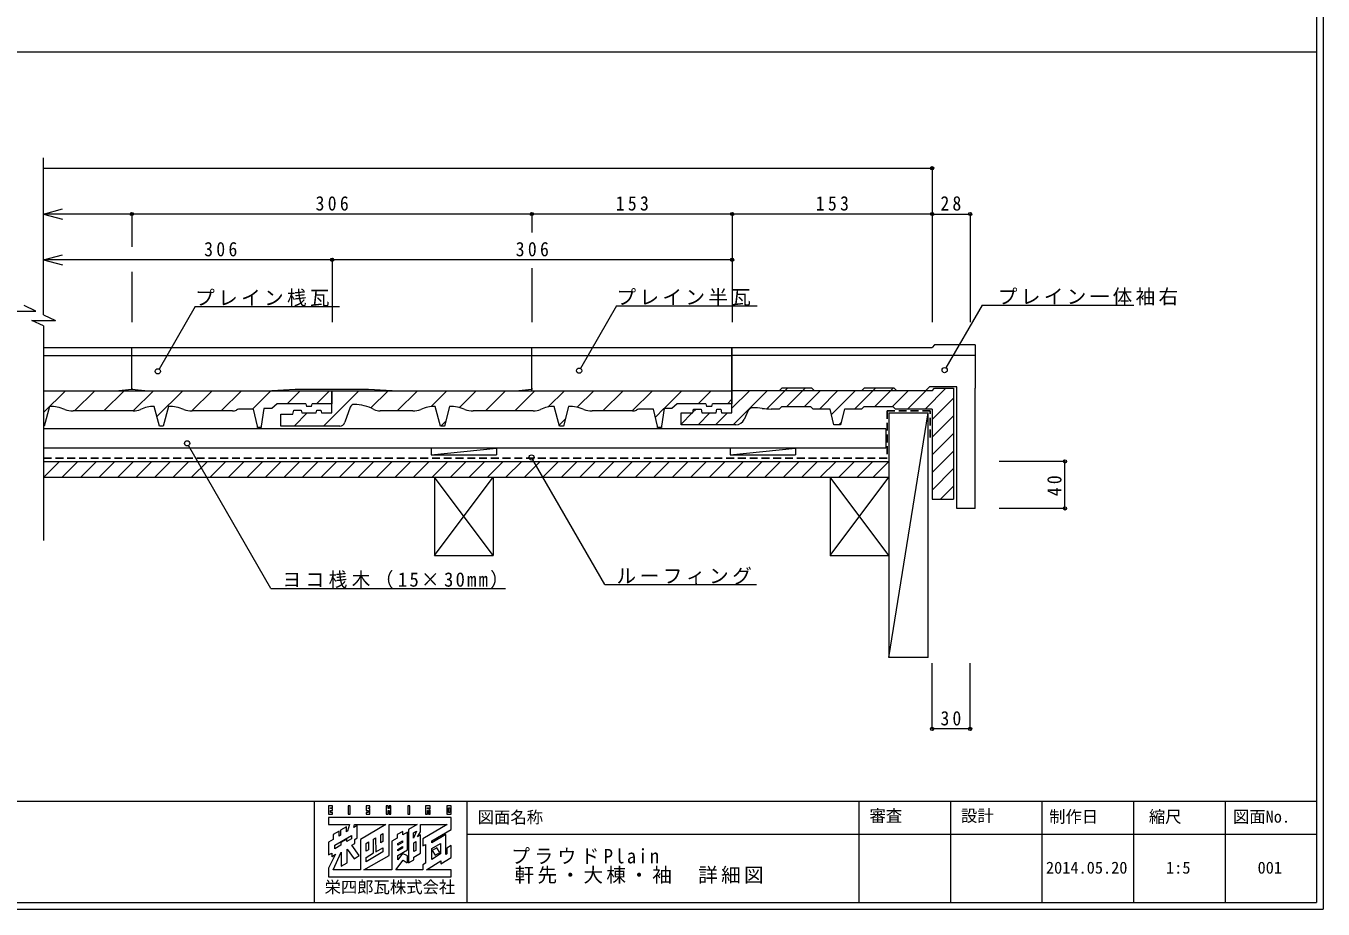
# Model space of a CAD drawing. Units: millimetres, scale not verified. Extents: x -941 to 1052, y -1622 to 1214.
# Drawn here: x 57 to 1049, y -136 to 539 of the extents above; entities that cross this region are included whole.
import ezdxf
from ezdxf.enums import TextEntityAlignment as Align

# ---------------------------------------------------------------- set-up
doc = ezdxf.new("R2010")
doc.units = ezdxf.units.MM
doc.header["$LTSCALE"] = 5
doc.header["$PDMODE"] = 32
doc.header["$PDSIZE"] = 2.5
doc.linetypes.add('DASHED1', pattern=[1.8, 1.2, -0.6])
doc.layers.add('3-2', color=4, linetype='Continuous')
doc.layers.add('4-0', color=3, linetype='Continuous', lineweight=18)
doc.styles.add('ＭＳ ゴシック', font='')
doc.styles.get('ＭＳ ゴシック').set_extended_font_data('MS Gothic')

msp = doc.modelspace()

# ---------------------------------------------------------------- linework, layer by layer
at = {"layer": '3-2', "color": 6, "linetype": 'DASHED1'}
msp.add_lwpolyline([(748.13, 224.557), (748.13, 244.749), (715.13, 244.749), (715.13, 208.722), (70.04, 208.722)], dxfattribs=at)
at = {"layer": '4-0', "color": 7}
for p, q in [((1048.629, 1214.051), (1048.629, -135.949)), ((70.04, 318.316), (70.04, 438.154)), ((70.04, 430.311), (749.63, 430.311)), ((749.63, 430.311), (749.63, 395.311)), ((70.04, 395.311), (84.528, 399.194)), ((443.546, 395.311), (137.546, 395.311)), ((137.546, 395.311), (137.546, 370.349)), ((596.63, 395.311), (443.546, 395.311)), ((443.546, 395.311), (443.546, 381.163)), ((749.63, 395.311), (596.63, 395.311)), ((596.63, 395.311), (596.63, 360.311)), ((749.63, 395.311), (778.629, 395.311)), ((749.63, 395.311), (749.63, 312.571)), ((778.629, 395.311), (778.629, 312.571)), ((70.04, 360.311), (84.528, 364.194)), ((137.546, 360.311), (120.04, 360.311)), ((596.63, 360.311), (290.63, 360.311)), ((290.63, 360.311), (290.63, 312.571)), ((596.63, 360.311), (596.63, 312.571)), ((596.63, 360.311), (596.63, 312.571)), ((137.546, 351.233), (137.546, 312.571)), ((443.546, 353.952), (443.546, 312.571)), ((45.938, 321.007), (64.142, 321.007)), ((64.142, 321.007), (55.04, 325.289)), ((70.04, 318.316), (79.142, 314.032)), ((185.96, 324.578), (158.363, 276.779)), ((185.96, 324.578), (296.297, 324.578)), ((508.226, 325.085), (480.629, 277.286)), ((508.226, 325.085), (615.923, 325.085)), ((787.769, 325.543), (760.173, 277.744)), ((787.769, 325.543), (903.792, 325.543)), ((70.04, 309.75), (70.04, 145.844)), ((243.858, 109.022), (180.793, 218.254)), ((70.04, 206.222), (716.63, 206.222)), ((70.123, 194.222), (82.123, 206.222)), ((84.265, 194.222), (96.265, 206.222)), ((98.407, 194.222), (110.408, 206.222)), ((112.55, 194.222), (124.55, 206.222)), ((126.692, 194.222), (138.692, 206.222)), ((140.834, 194.222), (152.835, 206.222)), ((154.977, 194.222), (166.977, 206.222)), ((169.119, 194.222), (181.119, 206.222)), ((183.261, 194.222), (195.262, 206.222)), ((197.404, 194.222), (209.404, 206.222)), ((211.546, 194.222), (223.546, 206.222)), ((225.688, 194.222), (237.689, 206.222)), ((239.831, 194.222), (251.831, 206.222)), ((253.973, 194.222), (265.974, 206.222)), ((268.116, 194.222), (280.116, 206.222)), ((282.258, 194.222), (294.258, 206.222)), ((296.4, 194.222), (308.401, 206.222)), ((310.543, 194.222), (322.543, 206.222)), ((324.685, 194.222), (336.685, 206.222)), ((338.827, 194.222), (350.828, 206.222)), ((352.97, 194.222), (364.97, 206.222)), ((367.112, 194.222), (379.112, 206.222)), ((381.254, 194.222), (393.255, 206.222)), ((395.397, 194.222), (407.397, 206.222)), ((409.539, 194.222), (421.539, 206.222)), ((423.681, 194.222), (435.682, 206.222)), ((437.824, 194.222), (449.824, 206.222)), ((499.363, 112.003), (444.213, 207.527)), ((451.966, 194.222), (463.967, 206.222)), ((466.108, 194.222), (478.109, 206.222)), ((480.251, 194.222), (492.251, 206.222)), ((494.393, 194.222), (506.394, 206.222)), ((508.536, 194.222), (520.536, 206.222)), ((522.678, 194.222), (534.678, 206.222)), ((536.82, 194.222), (548.821, 206.222)), ((550.963, 194.222), (562.963, 206.222)), ((565.105, 194.222), (577.105, 206.222)), ((579.247, 194.222), (591.248, 206.222)), ((593.39, 194.222), (605.39, 206.222)), ((607.532, 194.222), (619.532, 206.222)), ((621.674, 194.222), (633.675, 206.222)), ((635.817, 194.222), (647.817, 206.222)), ((649.959, 194.222), (661.959, 206.222)), ((664.101, 194.222), (676.102, 206.222)), ((678.244, 194.222), (690.244, 206.222)), ((692.386, 194.222), (704.387, 206.222)), ((704.529, 194.222), (716.529, 206.222)), ((851.239, 206.222), (800.913, 206.222)), ((851.239, 170.249), (851.239, 206.222)), ((70.04, 194.222), (716.63, 194.222)), ((851.239, 170.249), (800.913, 170.249)), ((499.363, 112.003), (615.329, 112.003)), ((243.858, 109.022), (423.214, 109.022)), ((749.63, 1.741), (749.63, 51.89)), ((778.629, 1.741), (778.629, 51.89)), ((778.629, 1.741), (749.63, 1.741)), ((364.346, -59.289), (363.618, -59.289)), ((364.346, -58.496), (364.346, -59.289)), ((380.618, -58.496), (380.618, -62.068)), ((380.618, -62.068), (379.824, -62.068)), ((296.083, -76.466), (291.387, -79.067)), ((296.083, -80.168), (296.083, -76.466)), ((301.573, -76.921), (301.573, -73.18)), ((302.57, -76.377), (301.573, -76.921)), ((303.889, -71.394), (302.57, -76.377)), ((327.899, -85.225), (327.899, -79.266)), ((334.25, -94.942), (334.25, -71.394)), ((344.701, -76.6), (340.533, -79.001)), ((344.701, -79.303), (344.701, -76.6)), ((348.273, -77.281), (344.701, -79.303)), ((355.171, -76.464), (353.035, -81.855)), ((353.035, -77.73), (355.171, -76.464)), ((353.035, -81.855), (353.035, -77.73)), ((355.893, -80.633), (358.393, -76.884)), ((358.393, -79.134), (355.893, -80.633)), ((358.393, -76.884), (358.393, -71.328)), ((297.472, -87.02), (292.644, -89.86)), ((292.644, -89.86), (292.644, -87.203)), ((297.076, -79.53), (296.083, -80.168)), ((301.97, -82.534), (297.472, -85.192)), ((297.472, -85.192), (297.472, -87.02)), ((305.476, -82.243), (301.97, -84.373)), ((301.97, -84.373), (301.97, -82.534)), ((316.787, -91.777), (316.787, -85.748)), ((323.997, -81.581), (324.129, -92.098)), ((329.487, -84.359), (327.899, -85.225)), ((344.436, -85.086), (340.996, -87.192)), ((340.996, -87.192), (340.996, -85.88)), ((353.101, -91.969), (353.101, -85.285)), ((360.113, -82.176), (360.113, -87.732)), ((373.672, -85.832), (373.672, -93.752)), ((293.173, -94.082), (288.014, -104.665)), ((290.792, -95.736), (293.173, -94.082)), ((315.062, -106.055), (334.25, -94.942)), ((318.639, -90.709), (316.787, -91.777)), ((329.487, -92.23), (316.787, -99.744)), ((316.787, -96.464), (322.409, -93.09)), ((316.787, -99.744), (316.787, -96.464)), ((339.321, -106.055), (345.031, -98.514)), ((344.436, -89.518), (340.996, -91.582)), ((340.996, -91.582), (340.996, -90.312)), ((344.472, -93.438), (340.996, -98.226)), ((340.996, -98.226), (340.996, -94.942)), ((348.273, -95.405), (344.472, -93.438)), ((345.031, -98.514), (348.206, -100.565)), ((348.273, -100.565), (348.273, -95.405)), ((354.688, -91.134), (353.101, -91.969)), ((373.672, -93.752), (366.863, -97.988)), ((369.505, -94.81), (373.011, -92.825)), ((297.671, -103.21), (302.169, -100.565)), ((336.3, -106.055), (315.062, -106.055)), ((360.178, -106.055), (339.321, -106.055)), ((381.875, -106.055), (362.875, -106.055)), ((-941.371, -135.949), (1048.629, -135.949))]:
    msp.add_line(p, q, dxfattribs=at)
at = {"layer": '4-0', "color": 2}
for p in [(1043.629, 1209.051), (-936.371, -130.949)]:
    msp.add_line(p, (1043.629, -130.949), dxfattribs=at)
at = {"layer": '4-0', "color": 4}
for p, q in [((1043.629, 519.012), (-936.371, 519.012)), ((716.63, 243.249), (716.63, 56.222)), ((716.63, 243.249), (746.63, 243.249)), ((716.63, 56.222), (746.63, 243.249)), ((746.63, 56.222), (746.63, 243.249)), ((714.13, 231.222), (70.04, 231.222)), ((366.413, 211.222), (416.413, 216.222)), ((416.413, 216.232), (416.413, 211.222)), ((595.14, 211.222), (645.14, 216.222)), ((645.14, 216.232), (645.14, 211.222)), ((413.913, 134.222), (368.913, 194.222)), ((413.913, 194.222), (413.913, 134.222)), ((671.63, 134.222), (716.63, 194.222)), ((368.913, 134.222), (413.913, 134.222)), ((671.63, 134.222), (716.63, 134.222)), ((746.63, 56.222), (716.63, 56.222)), ((-936.371, -53.59), (1043.629, -53.59)), ((277.286, -130.949), (277.286, -53.59)), ((393.851, -53.59), (393.851, -130.949)), ((693.629, -53.59), (693.629, -130.949)), ((763.629, -53.59), (763.629, -130.949)), ((833.629, -53.59), (833.629, -130.949)), ((903.629, -53.59), (903.629, -130.949)), ((973.629, -53.59), (973.629, -130.949)), ((393.851, -78.599), (1043.629, -78.599))]:
    msp.add_line(p, q, dxfattribs=at)
at = {"layer": '4-0'}
for p, q in [((70.04, 293.249), (137.546, 293.249)), ((137.546, 287.249), (137.546, 293.249)), ((137.546, 293.249), (443.546, 293.249)), ((443.546, 293.249), (596.546, 293.249)), ((443.546, 287.249), (443.546, 293.249)), ((596.546, 287.249), (596.546, 293.249)), ((596.546, 293.249), (749.546, 293.249)), ((596.546, 293.249), (596.546, 287.249)), ((751.546, 295.249), (749.546, 293.249)), ((782.546, 295.249), (751.546, 295.249)), ((782.546, 295.249), (782.546, 287.249)), ((70.04, 287.249), (137.546, 287.249)), ((137.546, 262.249), (137.546, 287.249)), ((137.546, 287.249), (443.546, 287.249)), ((596.546, 262.249), (596.546, 287.249)), ((596.546, 287.249), (596.546, 262.249)), ((782.546, 287.249), (596.546, 287.249)), ((782.546, 287.249), (782.546, 262.249)), ((70.04, 243.628), (86.661, 260.249)), ((70.04, 260.249), (127.546, 260.249)), ((70.04, 260.249), (290.546, 260.249)), ((93.611, 244.749), (109.111, 260.249)), ((116.062, 244.749), (131.562, 260.249)), ((137.546, 261.249), (127.546, 260.249)), ((137.546, 262.249), (137.546, 261.249)), ((138.513, 244.749), (154.013, 260.249)), ((147.546, 260.249), (244.546, 260.249)), ((156.634, 240.42), (176.463, 260.249)), ((183.414, 244.749), (198.914, 260.249)), ((205.864, 244.749), (221.364, 260.249)), ((229.815, 246.249), (243.815, 260.249)), ((262.546, 261.249), (244.546, 260.249)), ((244.874, 260.267), (244.88, 260.249)), ((256.266, 250.249), (266.266, 260.249)), ((278.716, 250.249), (288.716, 260.249)), ((284.167, 233.249), (311.167, 260.249)), ((290.546, 260.249), (290.546, 250.249)), ((290.546, 260.249), (596.546, 260.249)), ((290.546, 243.249), (290.546, 260.249)), ((320.422, 247.054), (333.618, 260.249)), ((336.546, 260.249), (433.546, 260.249)), ((340.568, 244.749), (356.068, 260.249)), ((366.334, 248.064), (378.519, 260.249)), ((388.054, 247.334), (400.97, 260.249)), ((407.92, 244.749), (423.42, 260.249)), ((430.371, 244.749), (445.871, 260.249)), ((443.546, 261.249), (443.546, 262.249)), ((443.546, 260.249), (596.546, 260.249)), ((455.881, 247.809), (468.322, 260.249)), ((478.081, 247.558), (490.772, 260.249)), ((497.723, 244.749), (513.223, 260.249)), ((520.173, 244.749), (535.673, 260.249)), ((544.624, 246.749), (558.124, 260.249)), ((570.575, 250.249), (580.575, 260.249)), ((596.546, 262.249), (596.546, 260.249)), ((596.546, 260.249), (596.546, 250.249)), ((610.017, 260.249), (596.546, 246.779)), ((632.546, 260.249), (596.546, 260.249)), ((596.546, 243.249), (596.546, 260.249)), ((623.487, 260.249), (597.487, 234.249)), ((638.957, 262.249), (623.08, 246.371)), ((632.546, 260.249), (634.546, 262.249)), ((657.546, 262.249), (634.546, 262.249)), ((652.428, 262.249), (638.428, 248.249)), ((663.898, 260.249), (651.898, 248.249)), ((657.546, 262.249), (659.546, 260.249)), ((695.546, 260.249), (659.546, 260.249)), ((677.369, 260.249), (663.369, 246.249)), ((690.839, 260.249), (672.605, 242.015)), ((706.309, 262.249), (690.309, 246.249)), ((695.546, 260.249), (697.546, 262.249)), ((720.546, 262.249), (697.546, 262.249)), ((719.78, 262.249), (705.78, 248.249)), ((731.25, 260.249), (719.25, 248.249)), ((720.546, 262.249), (722.546, 260.249)), ((749.546, 260.249), (722.546, 260.249)), ((744.721, 260.249), (730.721, 246.249)), ((760.191, 262.249), (744.191, 246.249)), ((746.546, 262.249), (744.546, 260.249)), ((749.546, 260.249), (751.546, 262.249)), ((751.546, 262.249), (765.965, 262.249)), ((765.965, 262.249), (765.965, 177.3)), ((768.546, 170.249), (768.546, 262.249)), ((782.546, 170.249), (782.546, 262.249)), ((74.546, 248.249), (70.546, 233.249)), ((158.546, 233.249), (154.546, 248.249)), ((165.546, 248.249), (161.546, 233.249)), ((248.546, 250.249), (244.546, 246.749)), ((270.546, 250.249), (248.546, 250.249)), ((270.546, 250.249), (271.046, 248.249)), ((275.046, 248.249), (271.046, 248.249)), ((275.046, 248.249), (275.546, 250.249)), ((290.546, 250.249), (275.546, 250.249)), ((373.546, 233.249), (369.546, 248.249)), ((380.546, 248.249), (376.546, 233.249)), ((464.546, 233.249), (460.546, 248.249)), ((471.546, 248.249), (467.546, 233.249)), ((554.546, 250.249), (550.546, 246.749)), ((576.546, 250.249), (554.546, 250.249)), ((576.546, 250.249), (577.046, 248.249)), ((581.046, 248.249), (577.046, 248.249)), ((581.046, 248.249), (581.546, 250.249)), ((596.546, 250.249), (581.546, 250.249)), ((593.025, 250.249), (596.546, 253.77)), ((765.965, 254.553), (749.546, 238.134)), ((138.546, 244.749), (92.546, 244.749)), ((214.546, 244.749), (183.546, 244.749)), ((230.546, 246.249), (220.546, 246.249)), ((233.546, 233.249), (230.546, 246.249)), ((238.546, 246.749), (236.546, 233.249)), ((244.546, 246.749), (238.546, 246.749)), ((251.546, 242.249), (260.546, 242.249)), ((251.546, 233.249), (251.546, 242.249)), ((260.546, 242.249), (261.296, 245.249)), ((261.296, 245.249), (267.046, 245.249)), ((261.716, 233.249), (271.716, 243.249)), ((267.046, 245.249), (267.546, 243.249)), ((267.546, 243.249), (278.546, 243.249)), ((278.546, 243.249), (279.046, 245.249)), ((279.046, 245.249), (282.046, 245.249)), ((282.046, 245.249), (282.546, 243.249)), ((282.546, 243.249), (290.546, 243.249)), ((304.546, 247.615), (300.546, 236.094)), ((352.546, 244.749), (327.546, 244.749)), ((444.546, 244.749), (398.546, 244.749)), ((464.383, 233.86), (468.919, 238.395)), ((520.546, 244.749), (489.546, 244.749)), ((536.546, 246.249), (526.546, 246.249)), ((539.546, 233.249), (536.546, 246.249)), ((537.967, 240.092), (544.533, 246.658)), ((544.546, 246.749), (542.546, 233.249)), ((550.546, 246.749), (544.546, 246.749)), ((566.076, 243.249), (557.546, 234.719)), ((557.546, 243.249), (566.546, 243.249)), ((557.546, 234.249), (557.546, 243.249)), ((566.546, 243.249), (567.046, 246.249)), ((569.076, 246.249), (566.64, 243.813)), ((567.046, 246.249), (573.046, 246.249)), ((579.546, 243.249), (570.546, 234.249)), ((573.046, 246.249), (573.546, 243.249)), ((573.546, 243.249), (584.546, 243.249)), ((593.017, 243.249), (584.017, 234.249)), ((584.546, 243.249), (585.046, 246.249)), ((585.046, 246.249), (588.046, 246.249)), ((588.046, 246.249), (588.546, 243.249)), ((588.546, 243.249), (596.546, 243.249)), ((609.02, 245.003), (605.89, 238.291)), ((632.546, 246.249), (626.546, 246.249)), ((671.546, 246.249), (658.546, 246.249)), ((674.546, 234.249), (671.546, 246.249)), ((682.546, 246.249), (679.546, 234.249)), ((695.546, 246.249), (682.546, 246.249)), ((749.546, 246.249), (721.546, 246.249)), ((765.965, 241.082), (749.546, 224.664)), ((70.546, 233.249), (70.04, 233.249)), ((161.546, 233.249), (158.546, 233.249)), ((233.546, 232.249), (233.546, 233.249)), ((236.546, 232.249), (233.546, 232.249)), ((236.546, 233.249), (236.546, 232.249)), ((296.546, 233.249), (251.546, 233.249)), ((376.546, 233.249), (373.546, 233.249)), ((373.97, 233.249), (377.483, 236.763)), ((467.546, 233.249), (464.546, 233.249)), ((539.546, 232.249), (539.546, 233.249)), ((542.546, 232.249), (539.546, 232.249)), ((542.546, 233.249), (542.546, 232.249)), ((599.546, 234.249), (557.546, 234.249)), ((679.546, 234.249), (674.546, 234.249)), ((679.959, 235.898), (678.309, 234.249)), ((765.965, 227.612), (749.546, 211.193)), ((765.965, 214.142), (749.546, 197.723)), ((765.965, 200.671), (749.546, 184.252)), ((765.965, 187.201), (756.065, 177.3)), ((782.546, 170.249), (768.546, 170.249))]:
    msp.add_line(p, q, dxfattribs=at)
at = {"layer": '4-0', "color": 7}
for points in [[(137.546, 395.311), (70.04, 395.311), (84.528, 391.429)], [(290.63, 360.311), (70.04, 360.311), (84.528, 356.429)], [(70.04, 309.75), (60.937, 314.032), (79.142, 314.032)], [(363.618, -59.289), (363.618, -58.496), (364.346, -58.496)], [(379.824, -62.068), (379.824, -58.496), (380.618, -58.496)], [(288.014, -66.036), (288.014, -71.394), (303.889, -71.394)], [(366.925, -83.83), (381.875, -75.032), (381.875, -66.036), (288.014, -66.036)], [(291.387, -79.067), (291.387, -82.903), (288.014, -84.888), (288.014, -94.479)], [(301.573, -73.18), (297.076, -75.76), (297.076, -79.53)], [(309.974, -81.515), (309.974, -71.972), (307.232, -73.526), (307.824, -71.394), (331.802, -71.394)], [(331.802, -71.394), (312.355, -82.772), (312.355, -106.055)], [(327.899, -79.266), (329.487, -78.299), (329.487, -84.359)], [(334.25, -71.394), (355.638, -71.394), (349.133, -75.231)], [(340.533, -79.001), (340.533, -81.713), (336.3, -84.094), (336.3, -106.055)], [(340.996, -94.942), (348.273, -90.709), (348.273, -77.281)], [(349.133, -75.231), (349.133, -100.565), (353.101, -98.25), (353.101, -96.331), (358.393, -93.355), (358.393, -79.134)], [(358.393, -71.328), (378.755, -71.328), (360.113, -82.176)], [(377.575, -78.935), (366.925, -85.432), (366.925, -83.83)], [(373.739, -101.292), (381.875, -96.596), (381.875, -87.335), (378.501, -89.32), (378.501, -93.817), (378.302, -94.016), (377.773, -94.281), (377.641, -89.055), (377.575, -78.935)], [(292.644, -87.203), (305.476, -79.756), (305.476, -82.243)], [(302.169, -100.565), (302.169, -90.078), (307.439, -97.519), (311.47, -95.144), (305.741, -87.137)], [(305.741, -87.137), (308.056, -85.748), (308.056, -82.705), (309.974, -81.515)], [(316.787, -85.748), (318.639, -84.608), (318.639, -90.709)], [(322.409, -93.09), (322.409, -82.488), (323.997, -81.581)], [(324.129, -92.098), (324.129, -92.164), (329.421, -89.121), (329.487, -89.188), (329.487, -92.23)], [(340.996, -85.88), (344.436, -83.789), (344.436, -85.086)], [(340.996, -90.312), (344.436, -88.221), (344.436, -89.518)], [(353.101, -85.285), (354.688, -84.319), (354.688, -91.134)], [(360.113, -87.732), (362.229, -86.503), (362.229, -100.829)], [(366.863, -97.988), (366.927, -89.698), (373.672, -85.832)], [(373.011, -92.825), (370.909, -89.165), (367.243, -91.284), (369.505, -94.81)], [(288.014, -94.479), (290.395, -93.119), (290.395, -95.935), (290.792, -95.736)], [(312.355, -106.055), (291.513, -106.055), (297.671, -92.577), (297.671, -103.21)], [(362.875, -106.055), (373.739, -99.09), (373.739, -101.292)], [(288.014, -104.665), (288.014, -111.346), (381.875, -111.346), (381.875, -106.055)], [(362.229, -100.829), (360.178, -102.086), (360.178, -106.055)]]:
    msp.add_lwpolyline(points, dxfattribs=at)
at = {"layer": '4-0'}
for points in [[(137.546, 262.249), (137.546, 287.249), (137.546, 293.249)], [(443.546, 262.249), (443.546, 287.249), (443.546, 293.249)], [(443.546, 260.249), (443.546, 262.249), (443.546, 287.249), (596.546, 287.249)], [(147.546, 260.249), (137.546, 261.249), (137.546, 262.249)], [(137.546, 261.249), (137.546, 262.249), (137.546, 261.249)], [(336.546, 260.249), (318.546, 261.249), (262.546, 261.249)], [(443.546, 262.249), (443.546, 261.249), (433.546, 260.249)], [(744.546, 260.249), (596.546, 260.249), (596.546, 262.249)], [(768.546, 262.249), (768.546, 263.249), (747.546, 263.249), (746.546, 262.249)], [(632.546, 246.249), (634.546, 248.249), (656.546, 248.249), (658.546, 246.249)], [(695.546, 246.249), (697.546, 248.249), (719.546, 248.249), (721.546, 246.249)], [(749.546, 246.249), (749.546, 177.3), (765.965, 177.3)]]:
    msp.add_lwpolyline(points, dxfattribs=at)
at = {"layer": '4-0', "color": 4}
for points in [[(714.13, 231.222), (714.13, 216.222), (70.04, 216.222)], [(366.413, 216.222), (366.413, 211.222), (416.413, 211.222)], [(595.14, 216.222), (595.14, 211.222), (645.14, 211.222)], [(368.913, 194.222), (368.913, 134.222), (413.913, 194.222)], [(716.63, 134.222), (671.63, 194.222), (671.63, 134.222)]]:
    msp.add_lwpolyline(points, dxfattribs=at)
at = {"layer": '4-0', "color": 7}
for points in [[(288.014, -57.041), (288.014, -63.457), (291.057, -63.457), (291.057, -62.068), (289.469, -62.068), (289.469, -60.546), (291.057, -60.546), (291.057, -59.157), (289.469, -59.157), (289.469, -58.496), (291.057, -58.496), (291.057, -57.041)], [(302.897, -57.041), (302.897, -63.457), (304.418, -63.457), (304.418, -57.041)], [(316.655, -57.041), (316.655, -60.546), (318.176, -60.546), (318.176, -62.068), (316.655, -62.068), (316.655, -63.457), (319.631, -63.457), (319.631, -59.157), (318.176, -59.157), (318.176, -58.496), (319.631, -58.496), (319.631, -57.041)], [(332, -57.041), (332, -63.457), (333.456, -63.457), (333.456, -60.546), (334.25, -60.546), (334.25, -63.457), (335.705, -63.457), (335.705, -57.041), (334.25, -57.041), (334.25, -59.091), (333.456, -59.091), (333.456, -57.041)], [(348.537, -57.041), (348.537, -63.457), (350.058, -63.457), (350.058, -57.041)], [(362.097, -57.041), (362.097, -63.457), (363.618, -63.457), (363.618, -60.546), (364.346, -60.546), (364.346, -63.457), (365.801, -63.457), (365.801, -60.546), (365.074, -59.819), (365.801, -59.091), (365.801, -57.041)], [(378.369, -57.041), (378.369, -63.457), (381.875, -63.457), (381.875, -57.041)]]:
    msp.add_lwpolyline(points, close=True, dxfattribs=at)
for centre in [(759.173, 276.012), (157.364, 275.047), (479.629, 275.554), (179.793, 219.986), (443.213, 209.259)]:
    msp.add_circle(centre, 2, dxfattribs=at)
at = {"layer": '4-0'}
for centre, radius, start, end in [((74.546, 216.999), 31.25, 67.99292, 90), ((154.546, 223.319), 24.93, 90, 114.67817), ((165.546, 216.999), 31.25, 67.99292, 90), ((307.546, 246.573), 3.176, 90, 160.85266), ((307.546, 217.645), 32.104, 61.92751, 90), ((369.546, 220.252), 27.997, 90, 113.26727), ((380.546, 216.999), 31.25, 67.99292, 90), ((460.546, 223.319), 24.93, 90, 114.67817), ((471.546, 216.999), 31.25, 67.99292, 90), ((92.546, 261.535), 16.786, 247.99292, 270), ((138.546, 258.14), 13.391, 270, 294.67817), ((183.546, 261.535), 16.786, 247.99292, 270), ((214.546, 251.124), 6.375, 270, 298.07249), ((220.546, 239.874), 6.375, 90, 118.07249), ((327.546, 255.145), 10.396, 241.92751, 270), ((352.546, 259.787), 15.039, 270, 293.26727), ((398.546, 261.535), 16.786, 247.99292, 270), ((444.546, 258.14), 13.391, 270, 294.67817), ((489.546, 261.535), 16.786, 247.99292, 270), ((520.546, 251.124), 6.375, 270, 298.07249), ((526.546, 239.874), 6.375, 90, 118.07249), ((599.546, 241.249), 7, 270, 335), ((612.546, 243.358), 3.89, 90, 155), ((612.546, 197.999), 49.25, 81.82877, 90), ((626.546, 295.499), 49.25, 261.82877, 270), ((296.546, 237.483), 4.234, 270, 340.85266)]:
    msp.add_arc(centre, radius, start, end, dxfattribs=at)
at = {"layer": '4-0', "color": 7}
for p in [(749.63, 430.311), (137.546, 395.311), (443.546, 395.311), (596.63, 395.311), (749.63, 395.311), (778.629, 395.311), (290.63, 360.311), (596.63, 360.311), (851.239, 206.222), (851.239, 170.249), (749.63, 1.741), (778.629, 1.741)]:
    msp.add_point(p, dxfattribs=at)

# ---------------------------------------------------------------- texts
at = {"layer": '4-0', "color": 2, "style": 'ＭＳ ゴシック'}
for s, p in [('審査', (701.718, -71.975)), ('設計', (771.719, -71.975)), ('制作日', (839.102, -72.702)), ('縮尺', (915.352, -72.702)), ('図面名称', (402.048, -73.081)), ('図面No.', (979.696, -72.702)), ('2014.05.20', (836.666, -111.64)), ('1:5', (928.541, -111.64)), ('001', (998.541, -111.64)), ('栄四郎瓦株式会社', (284.893, -126.515))]:
    msp.add_text(s, height=9.164, dxfattribs=at).set_placement(p, align=Align.BOTTOM_LEFT)
at = {"layer": '4-0', "color": 2, "char_height": 11, "attachment_point": 7, "style": 'ＭＳ ゴシック'}
for s, insert in [('\\T1.38;\\W0.9;306', (278.046, 397.811)), ('\\T1.38;\\W0.9;153', (507.588, 397.811)), ('\\T1.38;\\W0.9;153', (660.63, 397.811)), ('\\T1.36;\\W0.9;28', (756.004, 397.811)), ('\\T1.38;\\W0.9;306', (192.835, 362.811)), ('\\T1.38;\\W0.9;306', (431.13, 362.811)), ('\\T1.17;プレイン桟瓦', (185.96, 324.578)), ('\\T1.17;プレイン半瓦', (508.226, 325.085)), ('\\T1.17;プレイン一体袖右', (799.901, 325.498)), ('\\T1.24;\\W0.95;\\~ヨコ桟木（15×30mm）', (243.858, 109.022)), ('\\T1.18;\\~ルーフィング', (499.363, 112.003)), ('\\T1.36;\\W0.9;30', (756.004, 4.241)), ('\\T1.24;\\W0.95;プラウドPlain', (427.744, -101.64)), ('\\T1.17;軒先・大棟・袖\u3000詳細図', (430.219, -116.687))]:
    msp.add_mtext(s, dxfattribs=dict(at, insert=insert))
at = {"layer": '4-0', "color": 2, "insert": (848.739, 179.66), "char_height": 11, "attachment_point": 7, "rotation": 90, "style": 'ＭＳ ゴシック'}
msp.add_mtext('\\T1.36;\\W0.9;40', dxfattribs=at)

doc.saveas('drawing.dxf')
